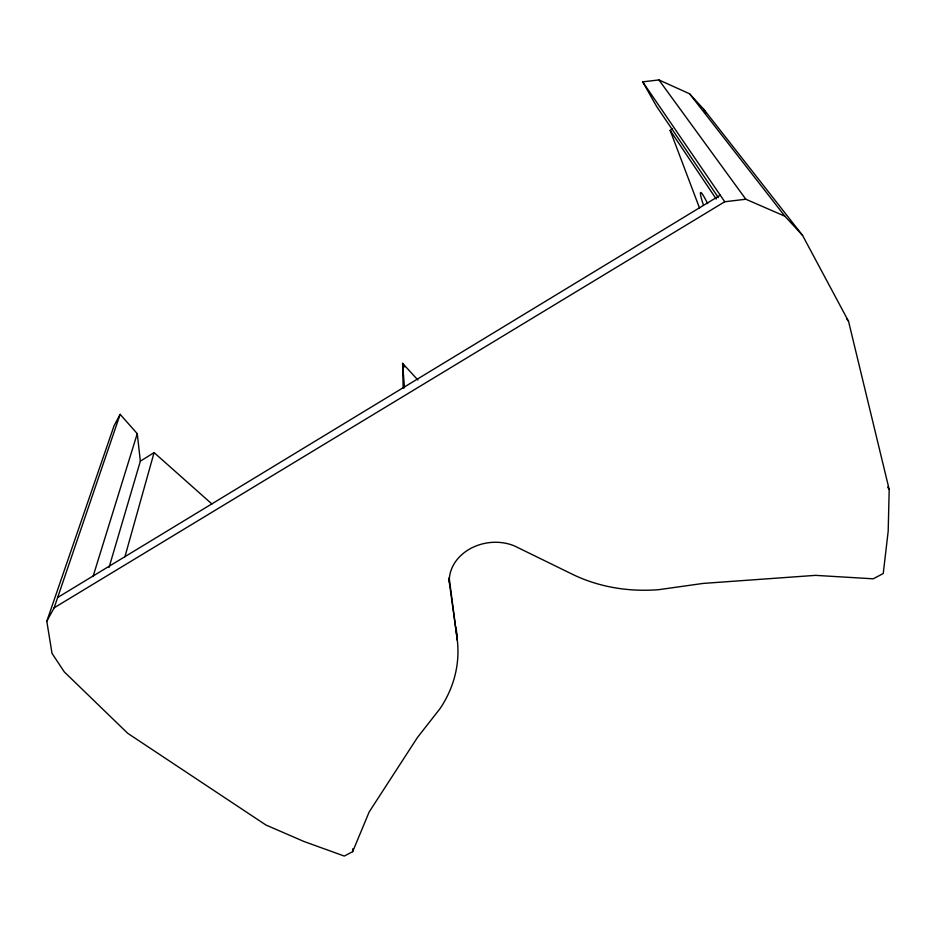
<?xml version="1.0" encoding="UTF-8"?>
<svg xmlns="http://www.w3.org/2000/svg" width="936" height="936" viewBox="0 0 936 936"><rect width="100%" height="100%" fill="white"/><g stroke="black" fill="none" stroke-linecap="round" stroke-linejoin="round"><path stroke-width="1.4" d="M109.067 567.391L140.353 461.179L137.253 433.649L120.136 414.344L114.04 425.81L46.8 621.247L52.018 653.375L64.28 671.884L127.694 733.286L265.906 825.002L303.989 841.499L344.272 856.066L352.65 851.678L352.696 848.823M718.345 197.578L656.557 106.353L642.693 81.853L658.921 79.934L689.586 93.787L703.837 109.36L802.538 235.357L848.542 321.317L889.2 489.516L888.182 531.227L883.245 573.534L873.194 578.811L815.478 575.359L703.123 583.42L658.991 589.645A162.981 138.294 -19.9 0 1 572.411 574.271L514.426 545.922A44.074 36.375 -7.9 0 0 470.012 548.824A44.074 36.375 -7.9 0 0 449.315 582.367L457.037 638.013A153.609 122.288 1.3 0 1 440.271 708.306L417.433 737.51L369.182 811.945L352.65 851.678M124.921 556.768L154.089 452.615L211.945 504.013M93.015 576.588L137.253 433.649M46.8 621.247L54.136 607.815L120.136 414.344M140.353 461.179L154.089 452.615M699.531 208.061L670.153 130.397L672.551 128.899M57.646 597.519L720.252 195.203M54.136 607.815L724.733 201.755L745.828 199.239L784.883 216.204L802.538 235.357M417.901 380.004L402.609 363.367L403.159 388.194M689.586 93.787L784.883 216.204M846.787 318.977L848.542 321.317M658.921 79.934L745.828 199.239M642.693 81.853L724.733 201.755M670.153 130.397L716.239 199.04M887.62 487.071L889.2 489.516M404.715 366.947L402.609 363.367L404.446 387.808M703.837 109.36L705.931 113.209M449.233 578.155L457.037 638.013M448.941 578.132L449.315 582.367M456.101 627.775A151.96 121.54 1.4 0 1 457.025 639.978M703.381 204.937A39.838 3.03 67.6 0 1 707.651 203.638"/></g></svg>
